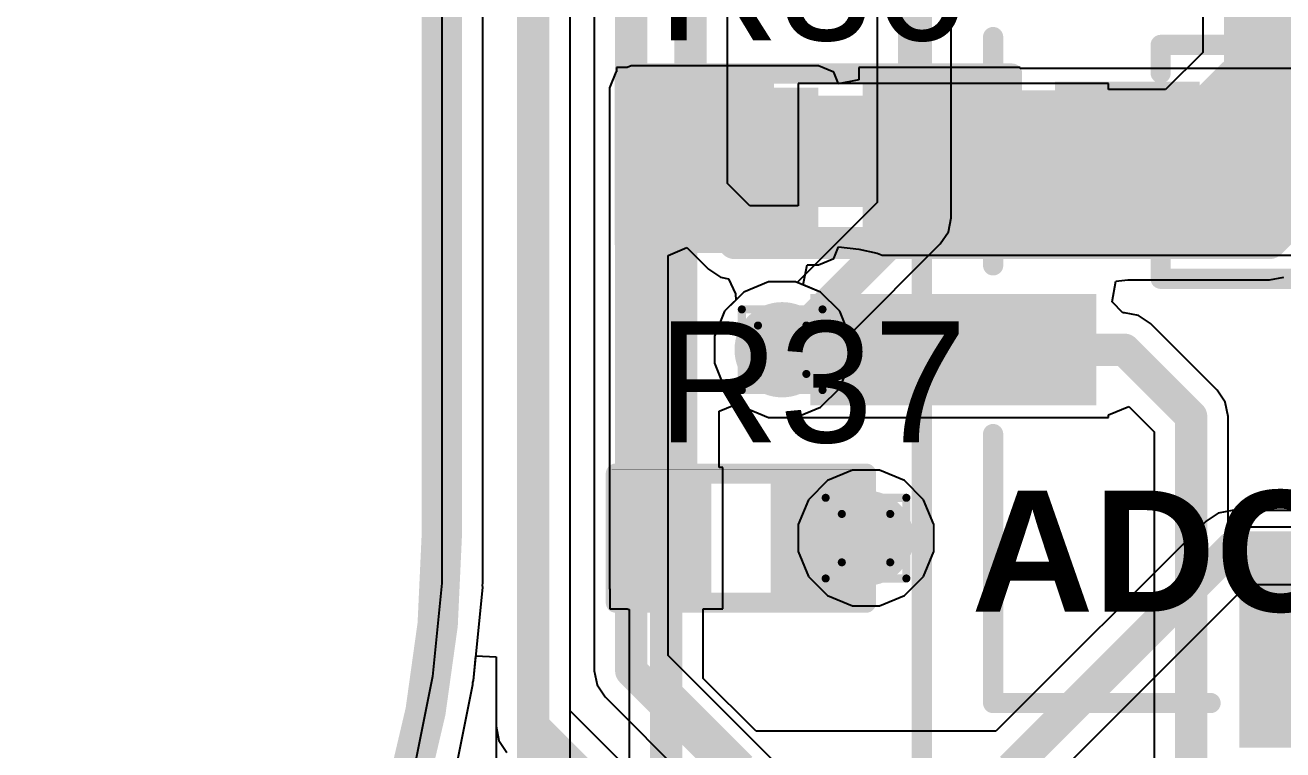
# Model space of a CAD drawing. Header units: inches. Extents: x -22 to 5433, y -13 to 5447.
# Drawn here: x 55.94 to 63.86, y 8.66 to 13.23 of the extents above; entities that cross this region are included whole.
import ezdxf

# ---------------------------------------------------------------- set-up
doc = ezdxf.new("R2010")
doc.units = ezdxf.units.IN
for name, color, linetype in [('Board_outline', 216, 'Continuous'), ('Bottom Layer', 5, 'Continuous'), ('Bottom Overlay', 54, 'Continuous'), ('Bottom Paste', 16, 'Continuous'), ('Bottom Solder', 6, 'Continuous'), ('Dimensions', 6, 'Continuous'), ('Drill Drawing', 1, 'Continuous'), ('Ground', 16, 'Continuous'), ('Multi-Layer', 9, 'Continuous'), ('Power', 76, 'Continuous'), ('Top Layer', 1, 'Continuous'), ('Top Overlay', 2, 'Continuous'), ('Top Paste', 8, 'Continuous'), ('Top Solder', 216, 'Continuous'), ('Via Holes', 16, 'Continuous')]:
    doc.layers.add(name, color=color, linetype=linetype)
doc.styles.add('Arial', font='', dxfattribs={"height": 0.2})
doc.styles.add('Arial_Bold', font='', dxfattribs={"height": 0.2})
doc.styles.get('Arial').set_extended_font_data('Arial')
doc.styles.get('Arial_Bold').set_extended_font_data('Arial', bold=True)

msp = doc.modelspace()

# ---------------------------------------------------------------- hatches: boundary and pattern name
at = {"layer": 'Bottom Layer'}
for points in [[(62.6316, 12.7327), (62.6316, 12.1327), (60.9316, 12.1327), (60.9316, 12.7327)], [(62.6316, 11.4827), (62.6316, 10.8827), (60.9316, 10.8827), (60.9316, 11.4827)], [(66.3315, 9.9376), (66.3315, 8.7276), (63.6315, 8.7276), (63.6315, 9.9376)]]:
    msp.add_hatch(color=5, dxfattribs=at).paths.add_polyline_path(points)
h = msp.add_hatch(color=5, dxfattribs=at)
edge = h.paths.add_edge_path()
edge.add_arc((60.7036, 11.1827), 0.3, 0, 360)
h = msp.add_hatch(color=5, dxfattribs=at)
edge = h.paths.add_edge_path()
edge.add_arc((61.2315, 9.9963), 0.3, 0, 360)
at = {"layer": 'Bottom Paste'}
for points in [[(62.6316, 12.7327), (62.6316, 12.1327), (60.9316, 12.1327), (60.9316, 12.7327)], [(62.6316, 11.4827), (62.6316, 10.8827), (60.9316, 10.8827), (60.9316, 11.4827)], [(66.3315, 9.9376), (66.3315, 8.7276), (63.6315, 8.7276), (63.6315, 9.9376)]]:
    msp.add_hatch(color=16, dxfattribs=at).paths.add_polyline_path(points)
at = {"layer": 'Bottom Solder'}
for points in [[(62.6816, 12.7827), (62.6816, 12.0826), (60.8816, 12.0826), (60.8816, 12.7827)], [(62.6816, 11.5327), (62.6816, 10.8327), (60.8816, 10.8327), (60.8816, 11.5327)], [(66.3815, 9.9876), (66.3815, 8.6776), (63.5815, 8.6776), (63.5815, 9.9876)]]:
    msp.add_hatch(color=6, dxfattribs=at).paths.add_polyline_path(points)
at = {"layer": 'Ground'}
h = msp.add_hatch(color=16, dxfattribs=at)
edge = h.paths.add_edge_path()
edge.add_arc((60.7036, 11.1827), 0.3, 0, 360)
h = msp.add_hatch(color=16, dxfattribs=at)
edge = h.paths.add_edge_path()
edge.add_arc((61.2315, 9.9963), 0.3, 0, 360)
at = {"layer": 'Power'}
h = msp.add_hatch(color=76, dxfattribs=at)
edge = h.paths.add_edge_path()
edge.add_arc((60.7036, 11.1827), 0.3, 0, 360)
h = msp.add_hatch(color=76, dxfattribs=at)
edge = h.paths.add_edge_path()
edge.add_arc((61.2315, 9.9963), 0.3, 0, 360)
at = {"layer": 'Top Layer'}
for points in [[(59.7535, 9.6788), (60.1696, 9.6788), (60.1696, 12.8329), (59.7535, 12.8329)], [(59.7886, 11.855), (60.9316, 11.855), (60.9316, 12.8329), (59.7886, 12.8329)], [(60.5506, 12.8329), (60.5506, 11.9439), (59.7886, 11.9439), (59.7886, 12.8329)], [(62.0746, 12.8329), (62.0746, 11.9439), (61.3126, 11.9439), (61.3126, 12.8329)], [(61.334, 11.9159), (64.5001, 11.9159), (64.5001, 12.8159), (61.334, 12.8159)], [(62.4764, 12.8159), (63.2764, 12.8159), (63.2764, 11.9159), (62.4764, 11.9159)], [(60.2028, 10.3138), (60.2028, 9.6788), (59.7456, 9.6788), (59.7456, 10.3138)], [(61.1426, 10.3138), (61.1426, 9.6788), (60.6854, 9.6788), (60.6854, 10.3138)]]:
    msp.add_hatch(color=1, dxfattribs=at).paths.add_polyline_path(points)
h = msp.add_hatch(color=1, dxfattribs=at)
edge = h.paths.add_edge_path()
edge.add_arc((60.7036, 11.1827), 0.3, 0, 360)
h = msp.add_hatch(color=1, dxfattribs=at)
edge = h.paths.add_edge_path()
edge.add_arc((61.2315, 9.9963), 0.3, 0, 360)
at = {"layer": 'Top Paste'}
for points in [[(60.5506, 12.8329), (60.5506, 11.9439), (59.7886, 11.9439), (59.7886, 12.8329)], [(62.0746, 12.8329), (62.0746, 11.9439), (61.3126, 11.9439), (61.3126, 12.8329)], [(62.4764, 12.8159), (63.2764, 12.8159), (63.2764, 11.9159), (62.4764, 11.9159)], [(60.2028, 10.3138), (60.2028, 9.6788), (59.7456, 9.6788), (59.7456, 10.3138)], [(61.1426, 10.3138), (61.1426, 9.6788), (60.6854, 9.6788), (60.6854, 10.3138)]]:
    msp.add_hatch(color=8, dxfattribs=at).paths.add_polyline_path(points)
at = {"layer": 'Top Solder'}
for points in [[(60.6522, 12.9345), (60.6522, 11.8423), (59.687, 11.8423), (59.687, 12.9345)], [(62.1762, 12.9345), (62.1762, 11.8423), (61.211, 11.8423), (61.211, 12.9345)], [(62.4214, 12.8709), (63.3314, 12.8709), (63.3314, 11.8609), (62.4214, 11.8609)], [(60.2578, 10.3688), (60.2578, 9.6238), (59.6906, 9.6238), (59.6906, 10.3688)], [(61.1976, 10.3688), (61.1976, 9.6238), (60.6304, 9.6238), (60.6304, 10.3688)]]:
    msp.add_hatch(color=216, dxfattribs=at).paths.add_polyline_path(points)
at = {"layer": 'Via Holes'}
h = msp.add_hatch(color=7, dxfattribs=at)
edge = h.paths.add_edge_path()
edge.add_arc((60.7036, 11.1827), 0.15, 0, 360)
h = msp.add_hatch(color=7, dxfattribs=at)
edge = h.paths.add_edge_path()
edge.add_arc((61.2315, 9.9963), 0.15, 0, 360)

# ---------------------------------------------------------------- linework, layer by layer
at = {"layer": 'Board_outline'}
for points in [[(58.5606, 10.0066, 0.254, 0.254, 0), (58.5606, 20.9834, 0.254, 0.254, 0)], [(58.5606, 10.0066, 0.254, 0.254, -0.414214), (52.5606, 4.0066, 0.254, 0.254, 0)]]:
    msp.add_lwpolyline(points, format="xyseb", dxfattribs=at)
msp.add_lwpolyline([(58.4971, 10.0066, 0.127, 0.127, 1), (58.6241, 10.0066, 0.127, 0.127, 1)], format="xyseb", close=True, dxfattribs=at)
msp.add_lwpolyline([(58.4971, 10.0066, 0.127, 0.127, 1), (58.6241, 10.0066, 0.127, 0.127, 1)], format="xyseb", close=True, dxfattribs=at)
at = {"layer": 'Bottom Layer'}
for p, q in [((59.5204, 15.609), (59.5204, 9.1609)), ((59.3691, 8.9086), (59.3691, 15.5574)), ((60.3597, 12.2292), (60.3597, 14.4101)), ((63.3511, 13.2799), (63.3511, 13.0551)), ((63.3511, 13.0551), (63.1171, 12.8211)), ((62.7586, 12.8597), (60.8046, 12.8597)), ((60.8046, 12.8597), (60.8046, 12.088)), ((62.7586, 12.8211), (62.7586, 12.8597)), ((63.1171, 12.8211), (62.7586, 12.8211)), ((60.5008, 12.088), (60.3597, 12.2292)), ((60.8046, 12.088), (60.5008, 12.088)), ((59.9866, 11.7771), (60.1039, 11.8257)), ((60.1039, 11.8257), (60.2395, 11.6902)), ((59.9866, 9.2574), (59.9866, 11.7771)), ((60.2395, 11.6902), (60.3151, 11.6396)), ((60.3151, 11.6396), (60.3667, 11.6294)), ((63.7717, 11.6219), (63.8609, 11.6396)), ((60.3667, 11.6294), (60.4094, 11.5356)), ((62.78, 11.4842), (62.8031, 11.6142)), ((62.8031, 11.6142), (62.8806, 11.6219)), ((62.8806, 11.6219), (63.7717, 11.6219)), ((60.4119, 11.4949), (60.3416, 11.4246)), ((60.4094, 11.5356), (60.4119, 11.4949)), ((62.8484, 11.4158), (62.78, 11.4842)), ((60.3416, 11.4246), (60.2766, 11.2677)), ((62.8583, 11.4158), (62.8484, 11.4158)), ((62.9475, 11.3981), (62.8583, 11.4158)), ((63.0231, 11.3475), (62.9475, 11.3981)), ((63.4429, 10.9278), (63.0231, 11.3475)), ((60.2766, 11.2677), (60.2766, 11.0978)), ((60.2766, 11.0978), (60.3416, 10.9408)), ((60.3416, 10.9408), (60.4617, 10.8207)), ((63.4934, 10.8522), (63.4429, 10.9278)), ((63.5111, 10.763), (63.4934, 10.8522)), ((60.4617, 10.8207), (60.6186, 10.7557)), ((62.7586, 10.7732), (62.8856, 10.8258)), ((62.7586, 10.7557), (62.7586, 10.7732)), ((62.8856, 10.8258), (63.045, 10.6664)), ((60.6186, 10.7557), (60.7885, 10.7557)), ((60.7885, 10.7557), (60.7984, 10.7598)), ((60.7984, 10.7598), (60.8046, 10.7557)), ((60.8046, 10.7557), (60.8046, 10.7557)), ((60.8046, 10.7557), (62.7586, 10.7557)), ((63.5111, 10.0646), (63.5111, 10.763)), ((63.045, 10.6664), (63.045, 5.8165)), ((66.4585, 10.0646), (63.5111, 10.0646)), ((58.7606, 9.0997), (58.7759, 9.2556)), ((58.7759, 9.2556), (58.9029, 9.2493)), ((58.9029, 9.2493), (58.9029, 8.8121)), ((61.4671, 7.7769), (59.9866, 9.2574)), ((59.5204, 9.1609), (59.5382, 9.0717)), ((58.6418, 8.4964), (58.7568, 9.0746)), ((58.7568, 9.0874), (58.7606, 9.0997)), ((58.7568, 9.0746), (58.7568, 9.0874)), ((59.5382, 9.0717), (59.5887, 8.9961)), ((59.5887, 8.9961), (61.2058, 7.379)), ((62.5043, 5.7734), (59.3691, 8.9086)), ((58.9029, 8.8121), (58.9207, 8.7229)), ((58.9207, 8.7229), (58.9712, 8.6473))]:
    msp.add_line(p, q, dxfattribs=at)
for points in [[(63.7396, 12.8942, 0.508, 0.508, 0), (63.7396, 18.2775, 0.508, 0.508, 0)], [(59.136, 8.8121, 0.2032, 0.2032, 0), (59.136, 17.9465, 0.2032, 0.2032, 0)], [(59.7535, 9.1609, 0.2032, 0.2032, 0), (59.7535, 16.0828, 0.2032, 0.2032, 0)], [(60.1266, 12.1327, 0.2032, 0.2032, 0), (60.1266, 15.7084, 0.2032, 0.2032, 0)], [(63.278, 12.4327, 0.508, 0.508, 0), (63.7396, 12.8942, 0.508, 0.508, 0)], [(61.7816, 12.4327, 0.508, 0.508, 0), (63.278, 12.4327, 0.508, 0.508, 0)], [(63.7717, 11.855, 0.2032, 0.2032, 0), (64.2986, 12.3819, 0.2032, 0.2032, 0)], [(60.1266, 12.1327, 0.2032, 0.2032, 0), (60.4043, 11.855, 0.2032, 0.2032, 0)], [(60.4043, 11.855, 0.2032, 0.2032, 0), (63.7717, 11.855, 0.2032, 0.2032, 0)], [(60.7036, 11.1827, 0.2032, 0.2032, 0), (61.7816, 11.1827, 0.2032, 0.2032, 0)], [(61.7816, 11.1827, 0.2032, 0.2032, 0), (62.8583, 11.1827, 0.2032, 0.2032, 0)], [(62.8583, 11.1827, 0.2032, 0.2032, 0), (63.278, 10.763, 0.2032, 0.2032, 0)], [(63.278, 5.8165, 0.2032, 0.2032, 0), (63.278, 10.763, 0.2032, 0.2032, 0)], [(59.7535, 9.1609, 0.2032, 0.2032, 0), (61.3706, 7.5438, 0.2032, 0.2032, 0)], [(59.136, 8.8121, 0.2032, 0.2032, 0), (62.3395, 5.6086, 0.2032, 0.2032, 0)]]:
    msp.add_lwpolyline(points, format="xyseb", dxfattribs=at)
for points in [[(63.6126, 12.8942, 0.254, 0.254, 1), (63.8666, 12.8942, 0.254, 0.254, 1)], [(63.6126, 12.8942, 0.254, 0.254, 1), (63.8666, 12.8942, 0.254, 0.254, 1)], [(61.6546, 12.4327, 0.254, 0.254, 1), (61.9086, 12.4327, 0.254, 0.254, 1)], [(63.151, 12.4327, 0.254, 0.254, 1), (63.405, 12.4327, 0.254, 0.254, 1)], [(63.151, 12.4327, 0.254, 0.254, 1), (63.405, 12.4327, 0.254, 0.254, 1)], [(60.0758, 12.1327, 0.1016, 0.1016, 1), (60.1774, 12.1327, 0.1016, 0.1016, 1)], [(60.0758, 12.1327, 0.1016, 0.1016, 1), (60.1774, 12.1327, 0.1016, 0.1016, 1)], [(60.3535, 11.855, 0.1016, 0.1016, 1), (60.4551, 11.855, 0.1016, 0.1016, 1)], [(60.3535, 11.855, 0.1016, 0.1016, 1), (60.4551, 11.855, 0.1016, 0.1016, 1)], [(63.7209, 11.855, 0.1016, 0.1016, 1), (63.8225, 11.855, 0.1016, 0.1016, 1)], [(63.7209, 11.855, 0.1016, 0.1016, 1), (63.8225, 11.855, 0.1016, 0.1016, 1)], [(60.6528, 11.1827, 0.1016, 0.1016, 1), (60.7544, 11.1827, 0.1016, 0.1016, 1)], [(61.7308, 11.1827, 0.1016, 0.1016, 1), (61.8324, 11.1827, 0.1016, 0.1016, 1)], [(61.7308, 11.1827, 0.1016, 0.1016, 1), (61.8324, 11.1827, 0.1016, 0.1016, 1)], [(62.8075, 11.1827, 0.1016, 0.1016, 1), (62.9091, 11.1827, 0.1016, 0.1016, 1)], [(62.8075, 11.1827, 0.1016, 0.1016, 1), (62.9091, 11.1827, 0.1016, 0.1016, 1)], [(63.2272, 10.763, 0.1016, 0.1016, 1), (63.3288, 10.763, 0.1016, 0.1016, 1)], [(63.2272, 10.763, 0.1016, 0.1016, 1), (63.3288, 10.763, 0.1016, 0.1016, 1)], [(59.7027, 9.1609, 0.1016, 0.1016, 1), (59.8043, 9.1609, 0.1016, 0.1016, 1)], [(59.7027, 9.1609, 0.1016, 0.1016, 1), (59.8043, 9.1609, 0.1016, 0.1016, 1)], [(59.0852, 8.8121, 0.1016, 0.1016, 1), (59.1868, 8.8121, 0.1016, 0.1016, 1)], [(59.0852, 8.8121, 0.1016, 0.1016, 1), (59.1868, 8.8121, 0.1016, 0.1016, 1)]]:
    msp.add_lwpolyline(points, format="xyseb", close=True, dxfattribs=at)
at = {"layer": 'Bottom Overlay'}
for points in [[(62.0316, 12.9639, 0.1274, 0.1274, 0), (62.0316, 13.1516, 0.1274, 0.1274, 0)], [(62.0316, 11.7139, 0.1274, 0.1274, 0), (62.0316, 11.9016, 0.1274, 0.1274, 0)], [(62.0316, 8.9578, 0.1274, 0.1274, 0), (62.0316, 10.6516, 0.1274, 0.1274, 0)], [(62.0316, 8.9578, 0.1274, 0.1274, 0), (63.4004, 8.9578, 0.1274, 0.1274, 0)]]:
    msp.add_lwpolyline(points, format="xyseb", dxfattribs=at)
for points in [[(61.9998, 13.1516, 0.0637, 0.0637, 1), (62.0635, 13.1516, 0.0637, 0.0637, 1)], [(61.9998, 12.9639, 0.0637, 0.0637, 1), (62.0635, 12.9639, 0.0637, 0.0637, 1)], [(61.9998, 11.9016, 0.0637, 0.0637, 1), (62.0635, 11.9016, 0.0637, 0.0637, 1)], [(61.9998, 11.7139, 0.0637, 0.0637, 1), (62.0635, 11.7139, 0.0637, 0.0637, 1)], [(61.9998, 10.6516, 0.0637, 0.0637, 1), (62.0635, 10.6516, 0.0637, 0.0637, 1)], [(61.9998, 8.9578, 0.0637, 0.0637, 1), (62.0635, 8.9578, 0.0637, 0.0637, 1)], [(61.9998, 8.9578, 0.0637, 0.0637, 1), (62.0635, 8.9578, 0.0637, 0.0637, 1)], [(63.3686, 8.9578, 0.0637, 0.0637, 1), (63.4323, 8.9578, 0.0637, 0.0637, 1)]]:
    msp.add_lwpolyline(points, format="xyseb", close=True, dxfattribs=at)
at = {"layer": 'Dimensions'}
for p, q in [((58.5606, 20.9834), (58.5606, 10.0066)), ((58.5606, 10.0066), (58.5606, 9.7118)), ((58.5606, 9.7118), (58.5028, 9.1251)), ((58.5028, 9.1251), (58.3878, 8.5469))]:
    msp.add_line(p, q, dxfattribs=at)
msp.add_lwpolyline([(61.5832, 0.9965, 0.127, 0.127, 0), (61.5832, 29.995, 0.127, 0.127, 0)], format="xyseb", dxfattribs=at)
at = {"layer": 'Drill Drawing'}
for points in [[(60.4496, 11.4367, 0.0508, 0.0508, 0), (60.9576, 11.4367, 0.0508, 0.0508, 0)], [(60.4496, 10.9287, 0.0508, 0.0508, 0), (60.4496, 11.4367, 0.0508, 0.0508, 0)], [(60.9576, 10.9287, 0.0508, 0.0508, 0), (60.9576, 11.4367, 0.0508, 0.0508, 0)], [(60.5512, 11.3351, 0.0508, 0.0508, 0), (60.856, 11.3351, 0.0508, 0.0508, 0)], [(60.5512, 11.0303, 0.0508, 0.0508, 0), (60.5512, 11.3351, 0.0508, 0.0508, 0)], [(60.856, 11.0303, 0.0508, 0.0508, 0), (60.856, 11.3351, 0.0508, 0.0508, 0)], [(60.5512, 11.0303, 0.0508, 0.0508, 0), (60.856, 11.0303, 0.0508, 0.0508, 0)], [(60.4496, 10.9287, 0.0508, 0.0508, 0), (60.9576, 10.9287, 0.0508, 0.0508, 0)], [(60.9775, 10.2503, 0.0508, 0.0508, 0), (61.4855, 10.2503, 0.0508, 0.0508, 0)], [(60.9775, 9.7423, 0.0508, 0.0508, 0), (60.9775, 10.2503, 0.0508, 0.0508, 0)], [(61.4855, 9.7423, 0.0508, 0.0508, 0), (61.4855, 10.2503, 0.0508, 0.0508, 0)], [(61.0791, 10.1487, 0.0508, 0.0508, 0), (61.3839, 10.1487, 0.0508, 0.0508, 0)], [(61.0791, 9.8439, 0.0508, 0.0508, 0), (61.0791, 10.1487, 0.0508, 0.0508, 0)], [(61.3839, 9.8439, 0.0508, 0.0508, 0), (61.3839, 10.1487, 0.0508, 0.0508, 0)], [(61.0791, 9.8439, 0.0508, 0.0508, 0), (61.3839, 9.8439, 0.0508, 0.0508, 0)], [(60.9775, 9.7423, 0.0508, 0.0508, 0), (61.4855, 9.7423, 0.0508, 0.0508, 0)]]:
    msp.add_lwpolyline(points, format="xyseb", dxfattribs=at)
for points in [[(60.4369, 11.4367, 0.0254, 0.0254, 1), (60.4623, 11.4367, 0.0254, 0.0254, 1)], [(60.4369, 11.4367, 0.0254, 0.0254, 1), (60.4623, 11.4367, 0.0254, 0.0254, 1)], [(60.9449, 11.4367, 0.0254, 0.0254, 1), (60.9703, 11.4367, 0.0254, 0.0254, 1)], [(60.9449, 11.4367, 0.0254, 0.0254, 1), (60.9703, 11.4367, 0.0254, 0.0254, 1)], [(60.5385, 11.3351, 0.0254, 0.0254, 1), (60.5639, 11.3351, 0.0254, 0.0254, 1)], [(60.5385, 11.3351, 0.0254, 0.0254, 1), (60.5639, 11.3351, 0.0254, 0.0254, 1)], [(60.8433, 11.3351, 0.0254, 0.0254, 1), (60.8687, 11.3351, 0.0254, 0.0254, 1)], [(60.8433, 11.3351, 0.0254, 0.0254, 1), (60.8687, 11.3351, 0.0254, 0.0254, 1)], [(60.5385, 11.0303, 0.0254, 0.0254, 1), (60.5639, 11.0303, 0.0254, 0.0254, 1)], [(60.5385, 11.0303, 0.0254, 0.0254, 1), (60.5639, 11.0303, 0.0254, 0.0254, 1)], [(60.8433, 11.0303, 0.0254, 0.0254, 1), (60.8687, 11.0303, 0.0254, 0.0254, 1)], [(60.8433, 11.0303, 0.0254, 0.0254, 1), (60.8687, 11.0303, 0.0254, 0.0254, 1)], [(60.4369, 10.9287, 0.0254, 0.0254, 1), (60.4623, 10.9287, 0.0254, 0.0254, 1)], [(60.4369, 10.9287, 0.0254, 0.0254, 1), (60.4623, 10.9287, 0.0254, 0.0254, 1)], [(60.9449, 10.9287, 0.0254, 0.0254, 1), (60.9703, 10.9287, 0.0254, 0.0254, 1)], [(60.9449, 10.9287, 0.0254, 0.0254, 1), (60.9703, 10.9287, 0.0254, 0.0254, 1)], [(60.9648, 10.2503, 0.0254, 0.0254, 1), (60.9902, 10.2503, 0.0254, 0.0254, 1)], [(60.9648, 10.2503, 0.0254, 0.0254, 1), (60.9902, 10.2503, 0.0254, 0.0254, 1)], [(61.4728, 10.2503, 0.0254, 0.0254, 1), (61.4982, 10.2503, 0.0254, 0.0254, 1)], [(61.4728, 10.2503, 0.0254, 0.0254, 1), (61.4982, 10.2503, 0.0254, 0.0254, 1)], [(61.0664, 10.1487, 0.0254, 0.0254, 1), (61.0918, 10.1487, 0.0254, 0.0254, 1)], [(61.0664, 10.1487, 0.0254, 0.0254, 1), (61.0918, 10.1487, 0.0254, 0.0254, 1)], [(61.3712, 10.1487, 0.0254, 0.0254, 1), (61.3966, 10.1487, 0.0254, 0.0254, 1)], [(61.3712, 10.1487, 0.0254, 0.0254, 1), (61.3966, 10.1487, 0.0254, 0.0254, 1)], [(61.0664, 9.8439, 0.0254, 0.0254, 1), (61.0918, 9.8439, 0.0254, 0.0254, 1)], [(61.0664, 9.8439, 0.0254, 0.0254, 1), (61.0918, 9.8439, 0.0254, 0.0254, 1)], [(61.3712, 9.8439, 0.0254, 0.0254, 1), (61.3966, 9.8439, 0.0254, 0.0254, 1)], [(61.3712, 9.8439, 0.0254, 0.0254, 1), (61.3966, 9.8439, 0.0254, 0.0254, 1)], [(60.9648, 9.7423, 0.0254, 0.0254, 1), (60.9902, 9.7423, 0.0254, 0.0254, 1)], [(60.9648, 9.7423, 0.0254, 0.0254, 1), (60.9902, 9.7423, 0.0254, 0.0254, 1)], [(61.4728, 9.7423, 0.0254, 0.0254, 1), (61.4982, 9.7423, 0.0254, 0.0254, 1)], [(61.4728, 9.7423, 0.0254, 0.0254, 1), (61.4982, 9.7423, 0.0254, 0.0254, 1)]]:
    msp.add_lwpolyline(points, format="xyseb", close=True, dxfattribs=at)
at = {"layer": 'Ground'}
for p, q in [((58.8196, 10.0066), (58.8196, 20.9834)), ((60.6186, 11.6097), (60.4617, 11.5447)), ((60.7885, 11.6097), (60.6186, 11.6097)), ((60.9455, 11.5447), (60.7885, 11.6097)), ((60.4617, 11.5447), (60.3416, 11.4246)), ((61.0656, 11.4246), (60.9455, 11.5447)), ((60.3416, 11.4246), (60.2766, 11.2677)), ((61.1306, 11.2677), (61.0656, 11.4246)), ((60.2766, 11.2677), (60.2766, 11.0978)), ((61.1306, 11.0978), (61.1306, 11.2677)), ((60.2766, 11.0978), (60.3416, 10.9408)), ((61.0656, 10.9408), (61.1306, 11.0978)), ((60.3416, 10.9408), (60.4617, 10.8207)), ((60.9455, 10.8207), (61.0656, 10.9408)), ((60.4617, 10.8207), (60.6186, 10.7557)), ((60.7885, 10.7557), (60.9455, 10.8207)), ((60.6186, 10.7557), (60.7885, 10.7557)), ((58.8196, 9.7118), (58.8196, 10.0066)), ((58.7606, 9.0997), (58.8184, 9.6864)), ((58.8171, 9.6992), (58.8196, 9.7118)), ((58.8184, 9.6864), (58.8171, 9.6992)), ((58.6418, 8.4964), (58.7568, 9.0746)), ((58.7568, 9.0874), (58.7606, 9.0997)), ((58.7568, 9.0746), (58.7568, 9.0874))]:
    msp.add_line(p, q, dxfattribs=at)
at = {"layer": 'Multi-Layer'}
for p, q in [((58.5606, 20.9834), (58.5606, 10.0066)), ((58.5606, 10.0066), (58.5606, 9.7118)), ((58.5606, 9.7118), (58.5028, 9.1251)), ((58.5028, 9.1251), (58.3878, 8.5469))]:
    msp.add_line(p, q, dxfattribs=at)
at = {"layer": 'Power'}
for p, q in [((59.3691, 7.9094), (59.3691, 15.6838)), ((61.3013, 13.8609), (61.3013, 12.11)), ((61.7674, 12.0135), (61.7674, 13.8609)), ((61.3013, 12.11), (60.7973, 11.6061)), ((61.7497, 11.9243), (61.7674, 12.0135)), ((61.6992, 11.8487), (61.7497, 11.9243)), ((61.1269, 11.2765), (61.6992, 11.8487)), ((60.6186, 11.6097), (60.4617, 11.5447)), ((60.7885, 11.6097), (60.6186, 11.6097)), ((60.7973, 11.6061), (60.7885, 11.6097)), ((60.4617, 11.5447), (60.3416, 11.4246)), ((60.3416, 11.4246), (60.2766, 11.2677)), ((60.2766, 11.2677), (60.2766, 11.0978)), ((61.1306, 11.2677), (61.1269, 11.2765)), ((61.1306, 11.0978), (61.1306, 11.2677)), ((60.2766, 11.0978), (60.3416, 10.9408)), ((61.0656, 10.9408), (61.1306, 11.0978)), ((60.3416, 10.9408), (60.4617, 10.8207)), ((60.9455, 10.8207), (61.0656, 10.9408)), ((60.4617, 10.8207), (60.6186, 10.7557)), ((60.7885, 10.7557), (60.9455, 10.8207)), ((60.6186, 10.7557), (60.7885, 10.7557)), ((61.1466, 10.4233), (60.9896, 10.3583)), ((61.3164, 10.4233), (61.1466, 10.4233)), ((61.4734, 10.3583), (61.3164, 10.4233)), ((60.9896, 10.3583), (60.8695, 10.2382)), ((61.5935, 10.2382), (61.4734, 10.3583)), ((60.8695, 10.2382), (60.8045, 10.0812)), ((61.6585, 10.0812), (61.5935, 10.2382)), ((60.8045, 10.0812), (60.8045, 9.9114)), ((61.6585, 9.9114), (61.6585, 10.0812)), ((60.8045, 9.9114), (60.8695, 9.7544)), ((61.5935, 9.7544), (61.6585, 9.9114)), ((60.8695, 9.7544), (60.9896, 9.6343)), ((61.4734, 9.6343), (61.5935, 9.7544)), ((60.9896, 9.6343), (61.1466, 9.5693)), ((61.3164, 9.5693), (61.4734, 9.6343)), ((61.1466, 9.5693), (61.3164, 9.5693)), ((58.7606, 9.0997), (58.7759, 9.2556)), ((58.7759, 9.2556), (58.9029, 9.2493)), ((58.9029, 9.2493), (58.9029, 7.9094)), ((58.6418, 8.4964), (58.7568, 9.0746)), ((58.7568, 9.0874), (58.7606, 9.0997)), ((58.7568, 9.0746), (58.7568, 9.0874))]:
    msp.add_line(p, q, dxfattribs=at)
for points in [[(59.136, 7.5438, 0.2032, 0.2032, 0), (59.136, 23.4964, 0.2032, 0.2032, 0)], [(61.5344, 12.0135, 0.2032, 0.2032, 0), (61.5344, 13.8609, 0.2032, 0.2032, 0)], [(60.7036, 11.1827, 0.2032, 0.2032, 0), (61.5344, 12.0135, 0.2032, 0.2032, 0)]]:
    msp.add_lwpolyline(points, format="xyseb", dxfattribs=at)
for points in [[(61.4836, 12.0135, 0.1016, 0.1016, 1), (61.5852, 12.0135, 0.1016, 0.1016, 1)], [(61.4836, 12.0135, 0.1016, 0.1016, 1), (61.5852, 12.0135, 0.1016, 0.1016, 1)], [(60.6528, 11.1827, 0.1016, 0.1016, 1), (60.7544, 11.1827, 0.1016, 0.1016, 1)]]:
    msp.add_lwpolyline(points, format="xyseb", close=True, dxfattribs=at)
at = {"layer": 'Top Layer'}
for p, q in [((59.3691, 7.9094), (59.3691, 13.2433)), ((59.6563, 12.9301), (59.616, 12.8329)), ((59.6616, 12.9323), (59.6563, 12.9301)), ((59.7282, 12.9599), (59.6616, 12.9599)), ((59.6616, 12.9599), (59.6616, 12.9323)), ((59.7535, 12.9703), (59.7282, 12.9599)), ((60.9316, 12.9703), (59.7535, 12.9703)), ((61.0288, 12.9301), (60.9316, 12.9703)), ((61.0586, 12.8581), (61.0288, 12.9301)), ((62.2016, 12.9599), (61.1856, 12.9599)), ((61.1856, 12.9599), (61.1856, 12.8834)), ((62.2016, 12.9533), (62.2016, 12.9599)), ((64.5001, 12.9533), (62.2016, 12.9533)), ((59.616, 12.8329), (59.616, 9.6788)), ((61.1856, 12.8834), (61.0586, 12.8581)), ((61.0288, 11.7578), (61.0586, 11.8297)), ((61.0586, 11.8297), (61.1856, 11.8169)), ((61.1856, 11.8169), (61.1856, 11.8169)), ((61.1856, 11.8169), (61.3021, 11.7916)), ((60.9316, 11.7175), (61.0288, 11.7578)), ((61.3021, 11.7916), (61.334, 11.7784)), ((61.334, 11.7784), (64.5001, 11.7784)), ((60.8349, 11.5905), (60.8602, 11.7175)), ((60.8602, 11.7175), (60.9316, 11.7175)), ((60.9455, 11.5447), (60.8349, 11.5905)), ((61.0656, 11.4246), (60.9455, 11.5447)), ((61.1306, 11.2677), (61.0656, 11.4246)), ((61.1306, 11.0978), (61.1306, 11.2677)), ((61.0656, 10.9408), (61.1306, 11.0978)), ((60.9455, 10.8207), (61.0656, 10.9408)), ((60.3071, 10.7958), (60.4341, 10.8484)), ((60.4341, 10.8484), (60.4617, 10.8207)), ((60.3071, 10.4408), (60.3071, 10.7958)), ((60.4617, 10.8207), (60.6186, 10.7557)), ((60.7885, 10.7557), (60.9455, 10.8207)), ((60.6186, 10.7557), (60.7885, 10.7557)), ((60.3298, 10.4408), (60.3071, 10.4408)), ((60.3298, 9.5518), (60.3298, 10.4408)), ((63.4476, 10.1529), (63.372, 10.1024)), ((63.5368, 10.1707), (63.4476, 10.1529)), ((64.0277, 10.1707), (63.5368, 10.1707)), ((63.372, 10.1024), (62.0496, 8.78)), ((59.616, 9.6788), (59.6186, 9.6726)), ((59.6186, 9.6726), (59.6186, 9.5518)), ((62.311, 8.3821), (63.6334, 9.7045)), ((63.6334, 9.7045), (64.0277, 9.7045)), ((59.6186, 9.5518), (59.7282, 9.5518)), ((59.7282, 9.5518), (59.7411, 9.5465)), ((59.7411, 9.5465), (59.7411, 9.0168)), ((60.2073, 9.1134), (60.2073, 9.5518)), ((60.2073, 9.5518), (60.3298, 9.5518)), ((58.7606, 9.0997), (58.7759, 9.2556)), ((58.7759, 9.2556), (58.9029, 9.2493)), ((58.9029, 9.2493), (58.9029, 7.9094)), ((60.5406, 8.78), (60.2073, 9.1134)), ((58.6418, 8.4964), (58.7568, 9.0746)), ((58.7568, 9.0874), (58.7606, 9.0997)), ((58.7568, 9.0746), (58.7568, 9.0874)), ((59.7411, 9.0168), (59.7411, 4.7306)), ((62.0496, 8.78), (60.5406, 8.78))]:
    msp.add_line(p, q, dxfattribs=at)
for points in [[(59.136, 7.5438, 0.2032, 0.2032, 0), (59.136, 13.3398, 0.2032, 0.2032, 0)], [(59.9742, 9.0168, 0.2032, 0.2032, 0), (59.9742, 9.9963, 0.2032, 0.2032, 0)], [(60.914, 9.9963, 0.254, 0.254, 0), (61.2315, 9.9963, 0.254, 0.254, 0)], [(62.1462, 8.5469, 0.2032, 0.2032, 0), (63.5368, 9.9376, 0.2032, 0.2032, 0)], [(63.5368, 9.9376, 0.2032, 0.2032, 0), (64.9167, 9.9376, 0.2032, 0.2032, 0)], [(59.9742, 4.6341, 0.2032, 0.2032, 0), (59.9742, 9.0168, 0.2032, 0.2032, 0)], [(59.9742, 9.0168, 0.2032, 0.2032, 0), (60.4441, 8.5469, 0.2032, 0.2032, 0)]]:
    msp.add_lwpolyline(points, format="xyseb", dxfattribs=at)
for points in [[(59.9234, 9.9963, 0.1016, 0.1016, 1), (60.025, 9.9963, 0.1016, 0.1016, 1)], [(60.8505, 9.9963, 0.127, 0.127, 1), (60.9775, 9.9963, 0.127, 0.127, 1)], [(61.168, 9.9963, 0.127, 0.127, 1), (61.295, 9.9963, 0.127, 0.127, 1)], [(63.486, 9.9376, 0.1016, 0.1016, 1), (63.5876, 9.9376, 0.1016, 0.1016, 1)], [(63.486, 9.9376, 0.1016, 0.1016, 1), (63.5876, 9.9376, 0.1016, 0.1016, 1)], [(59.9234, 9.0168, 0.1016, 0.1016, 1), (60.025, 9.0168, 0.1016, 0.1016, 1)], [(59.9234, 9.0168, 0.1016, 0.1016, 1), (60.025, 9.0168, 0.1016, 0.1016, 1)], [(59.9234, 9.0168, 0.1016, 0.1016, 1), (60.025, 9.0168, 0.1016, 0.1016, 1)]]:
    msp.add_lwpolyline(points, format="xyseb", close=True, dxfattribs=at)
at = {"layer": 'Top Overlay'}
for points in [[(63.0866, 12.9247, 0.127, 0.127, 0), (63.0866, 13.1025, 0.127, 0.127, 0)], [(63.0866, 13.1025, 0.127, 0.127, 0), (64.9408, 13.1025, 0.127, 0.127, 0)], [(59.7124, 12.9218, 0.127, 0.127, 0), (62.1508, 12.9218, 0.127, 0.127, 0)], [(59.7124, 11.855, 0.127, 0.127, 0), (59.7124, 12.9218, 0.127, 0.127, 0)], [(62.1508, 11.855, 0.127, 0.127, 0), (62.1508, 12.9218, 0.127, 0.127, 0)], [(59.7124, 11.855, 0.127, 0.127, 0), (62.1508, 11.855, 0.127, 0.127, 0)], [(63.0866, 11.6293, 0.127, 0.127, 0), (63.0866, 11.8071, 0.127, 0.127, 0)], [(63.0866, 11.6293, 0.127, 0.127, 0), (64.9408, 11.6293, 0.127, 0.127, 0)], [(59.6567, 10.4027, 0.127, 0.127, 0), (61.2315, 10.4027, 0.127, 0.127, 0)], [(59.6567, 9.5899, 0.127, 0.127, 0), (59.6567, 10.4027, 0.127, 0.127, 0)], [(61.2315, 9.5899, 0.127, 0.127, 0), (61.2315, 10.4027, 0.127, 0.127, 0)], [(59.6313, 10.4281, 0.00323, 0.00323, 0), (61.2569, 10.4281, 0.00323, 0.00323, 0)], [(59.6567, 9.5899, 0.127, 0.127, 0), (61.2315, 9.5899, 0.127, 0.127, 0)]]:
    msp.add_lwpolyline(points, format="xyseb", dxfattribs=at)
for points in [[(63.0548, 13.1025, 0.0635, 0.0635, 1), (63.1183, 13.1025, 0.0635, 0.0635, 1)], [(63.0548, 13.1025, 0.0635, 0.0635, 1), (63.1183, 13.1025, 0.0635, 0.0635, 1)], [(59.6807, 12.9218, 0.0635, 0.0635, 1), (59.7442, 12.9218, 0.0635, 0.0635, 1)], [(59.6807, 12.9218, 0.0635, 0.0635, 1), (59.7442, 12.9218, 0.0635, 0.0635, 1)], [(62.1191, 12.9218, 0.0635, 0.0635, 1), (62.1826, 12.9218, 0.0635, 0.0635, 1)], [(62.1191, 12.9218, 0.0635, 0.0635, 1), (62.1826, 12.9218, 0.0635, 0.0635, 1)], [(63.0548, 12.9247, 0.0635, 0.0635, 1), (63.1183, 12.9247, 0.0635, 0.0635, 1)], [(59.6807, 11.855, 0.0635, 0.0635, 1), (59.7442, 11.855, 0.0635, 0.0635, 1)], [(59.6807, 11.855, 0.0635, 0.0635, 1), (59.7442, 11.855, 0.0635, 0.0635, 1)], [(62.1191, 11.855, 0.0635, 0.0635, 1), (62.1826, 11.855, 0.0635, 0.0635, 1)], [(62.1191, 11.855, 0.0635, 0.0635, 1), (62.1826, 11.855, 0.0635, 0.0635, 1)], [(63.0548, 11.8071, 0.0635, 0.0635, 1), (63.1183, 11.8071, 0.0635, 0.0635, 1)], [(63.0548, 11.6293, 0.0635, 0.0635, 1), (63.1183, 11.6293, 0.0635, 0.0635, 1)], [(63.0548, 11.6293, 0.0635, 0.0635, 1), (63.1183, 11.6293, 0.0635, 0.0635, 1)], [(59.625, 10.4027, 0.0635, 0.0635, 1), (59.6885, 10.4027, 0.0635, 0.0635, 1)], [(59.625, 10.4027, 0.0635, 0.0635, 1), (59.6885, 10.4027, 0.0635, 0.0635, 1)], [(61.1998, 10.4027, 0.0635, 0.0635, 1), (61.2633, 10.4027, 0.0635, 0.0635, 1)], [(61.1998, 10.4027, 0.0635, 0.0635, 1), (61.2633, 10.4027, 0.0635, 0.0635, 1)], [(59.6305, 10.4281, 0.00161, 0.00161, 1), (59.6321, 10.4281, 0.00161, 0.00161, 1)], [(61.2561, 10.4281, 0.00161, 0.00161, 1), (61.2577, 10.4281, 0.00161, 0.00161, 1)], [(59.625, 9.5899, 0.0635, 0.0635, 1), (59.6885, 9.5899, 0.0635, 0.0635, 1)], [(59.625, 9.5899, 0.0635, 0.0635, 1), (59.6885, 9.5899, 0.0635, 0.0635, 1)], [(61.1998, 9.5899, 0.0635, 0.0635, 1), (61.2633, 9.5899, 0.0635, 0.0635, 1)], [(61.1998, 9.5899, 0.0635, 0.0635, 1), (61.2633, 9.5899, 0.0635, 0.0635, 1)]]:
    msp.add_lwpolyline(points, format="xyseb", close=True, dxfattribs=at)

# ---------------------------------------------------------------- texts
at = {"layer": 'Top Overlay', "style": 'Arial'}
msp.add_text('R36', height=0.762, dxfattribs=at).set_placement((59.9159, 13.1313))
at = {"layer": 'Top Overlay'}
for s, style, p in [('R37', 'Arial', (59.9159, 10.5992)), ('ADC0', 'Arial_Bold', (61.8947, 9.5339))]:
    msp.add_text(s, height=0.762, rotation=360, dxfattribs=dict(at, style=style)).set_placement(p)

doc.saveas('drawing.dxf')
